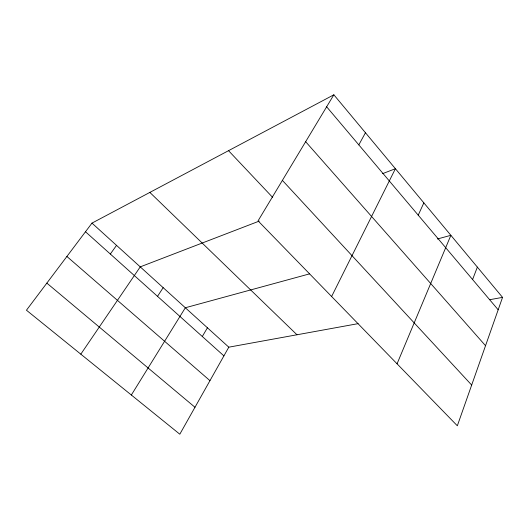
<?xml version="1.0" encoding="UTF-8"?>
<svg xmlns="http://www.w3.org/2000/svg" width="529" height="529" viewBox="0 0 529 529"><rect width="100%" height="100%" fill="white"/><g stroke="black" fill="none" stroke-linecap="round" stroke-linejoin="round"><path stroke-width="0.79" d="M502.55 297.371L457.334 425.785L258.046 220.857L333.859 94.797L502.55 297.371L489.649 299.718M472.595 279.517L477.356 267.112M397.061 363.807L450.873 235.312L437.384 238.996M418.221 215.171L423.848 202.858M331.617 296.511L395.414 168.711L382.566 173.651M358.821 144.873L365.46 132.746M358.113 323.649L228.806 347.176L179.814 434.203L26.45 310.219L91.986 223.112L333.859 94.797M202.303 336.49L207.434 327.795M131.344 395.018L185.335 307.759L309.677 273.837M157.53 296.346L163.163 287.657M80.811 354.166L140.245 266.867L259.263 221.089M110.336 254.032L116.532 245.37M46.843 283.114L194.976 407.264M66.892 256.466L209.96 380.655M85.486 231.755L223.912 355.872M91.986 223.112L228.806 347.176M149.859 192.411L296.981 334.771M228.535 150.672L272.686 197.436M282.393 180.376L471.67 385.059M305.656 141.699L485.529 345.701M326.644 106.792L498.173 309.796"/></g></svg>
